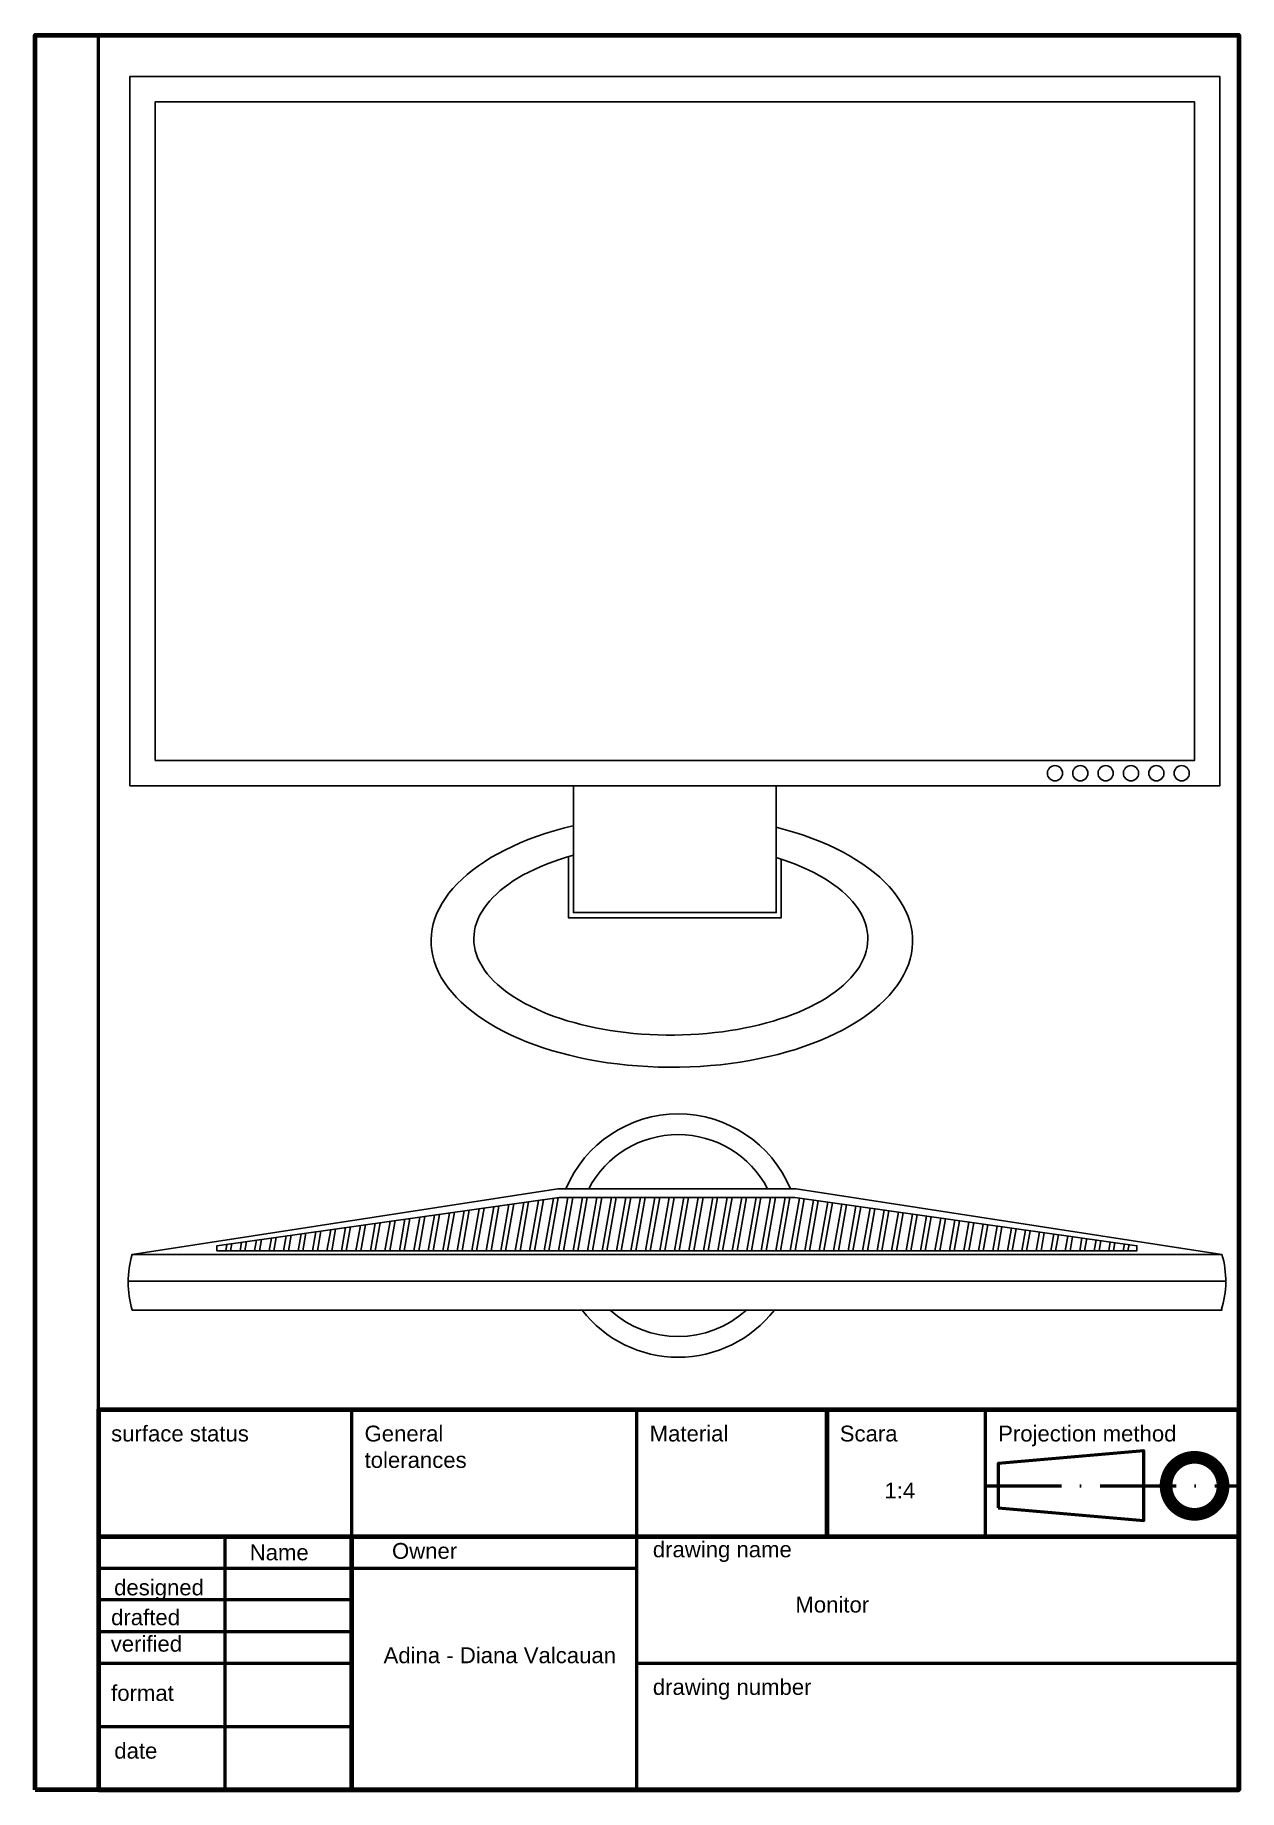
# Model space of a CAD drawing. Header units: inches. Extents: x 1 to 191, y 1 to 278.
import ezdxf

# ---------------------------------------------------------------- set-up
doc = ezdxf.new("R2010")
doc.units = ezdxf.units.IN
doc.header["$MEASUREMENT"] = 0
doc.linetypes.add('ACAD_ISO10W100', pattern=[18, 12, -3, 0, -3])
doc.styles.get("Standard").update_dxf_attribs({"font": 'arial.ttf'})

msp = doc.modelspace()

# ---------------------------------------------------------------- hatches: boundary and pattern name
h = msp.add_hatch()
h.set_pattern_fill('ANSI32', color=256, scale=6, angle=35)
h.set_pattern_definition([(80, (-346.3, -58.7), (-2.215817, 0.390708), []), (80, (-345.4312, -58.0916), (-2.215817, 0.390708), [])])
h.paths.add_polyline_path([(29.7, 86.9), (29.7, 86.5), (29.7, 86.1), (98.9, 86.1), (148.9, 86.1), (174.9, 86.1), (174.9, 86.5), (174.9, 86.9), (120.9, 94.5), (83.7, 94.5)])

# ---------------------------------------------------------------- linework, layer by layer
at = {"lineweight": 50}
for p, q in [((51, 41), (51, 61)), ((96, 41), (96, 61)), ((151, 41), (151, 61)), ((31, 1), (31, 41)), ((96, 1), (96, 41)), ((11, 36), (51, 36)), ((51, 36), (96, 36)), ((51, 31), (11, 31)), ((51, 26), (51, 31)), ((11, 26), (51, 26)), ((11, 21), (51, 21)), ((96, 21), (191, 21)), ((11, 11), (51, 11))]:
    msp.add_line(p, q, dxfattribs=at)
at = {"lineweight": 100}
for p, q in [((126, 41), (126, 61)), ((11, 41), (191, 41)), ((51, 1), (51, 41))]:
    msp.add_line(p, q, dxfattribs=at)
at = {"linetype": 'ACAD_ISO10W100', "lineweight": 50}
msp.add_line((151, 49), (191, 49), dxfattribs=at)
msp.add_line((151, 41), (151, 49))
at = {"lineweight": 100}
for points in [[(1, 1), (1, 278), (191, 278), (191, 1), (1, 1)], [(11, 1), (191, 1), (191, 61), (11, 61), (11, 1)]]:
    msp.add_lwpolyline(points, dxfattribs=at)
at = {"lineweight": 50}
for points in [[(11, 1), (11, 278)], [(153, 45.5), (176, 43.5), (176, 54.5), (153, 52.5), (153, 45.5)]]:
    msp.add_lwpolyline(points, dxfattribs=at)
for points in [[(15.97, 159.48), (15.97, 159.48), (15.97, 271.48), (187.97, 271.48), (187.97, 159.48), (15.97, 159.48)], [(19.97, 163.48), (19.97, 267.48), (183.97, 267.48), (183.97, 163.48), (19.97, 163.48)], [(15.97, 159.48), (85.97, 159.48), (117.97, 159.48), (187.97, 159.48)], [(85.97, 159.48), (117.97, 159.48), (117.97, 139.48), (85.97, 139.48), (85.97, 159.48)], [(85.17, 147.94), (85.17, 147.94), (85.17, 148.33)], [(85.17, 139.48), (85.17, 138.68), (118.77, 138.68), (118.77, 147.94)], [(85.17, 147.94), (85.17, 139.48)], [(85.97, 139.48), (101.97, 139.48), (117.97, 139.48)], [(83.7, 94.5), (29.7, 86.9), (29.7, 86.5), (29.7, 86.1), (98.9, 86.1), (148.9, 86.1)], [(120.9, 94.5), (174.9, 86.9), (174.9, 86.5), (174.9, 86.1), (105.7, 86.1), (55.7, 86.1)], [(83.53, 95.9), (121.12, 95.9), (188.33, 85.54)], [(83.7, 94.5), (120.9, 94.5)], [(188.33, 85.54), (16.33, 85.54)], [(16.33, 85.54), (188.33, 85.54)], [(188.93, 81.3), (15.7, 81.3)], [(173.85, 81.3), (188.93, 81.3)], [(16.33, 76.74), (188.33, 76.74), (188.33, 77.06)], [(191, 61), (151, 61), (126, 61), (96, 61), (51, 61), (11, 61)], [(51, 1), (31, 1), (11, 1)]]:
    msp.add_lwpolyline(points)
for points in [[(16.33, 85.54), (83.53, 95.9)], [(188.33, 85.54), (121.12, 95.9)]]:
    msp.add_lwpolyline(points, close=True)
at = {"lineweight": 50, "const_width": 2}
msp.add_lwpolyline([(179.5, 49, 1), (188.5, 49, 1)], format="xyb", close=True, dxfattribs=at)
for centre in [(161.97, 161.48), (165.97, 161.48), (169.97, 161.48), (173.97, 161.48), (177.97, 161.48), (181.97, 161.48)]:
    msp.add_circle(centre, 1.2)
for centre, radius, start, end in [((102.5, 88.5), 19.2, 22.6637, 157.3363), ((102.5, 88.5), 15.94, 27.6538, 152.3462), ((31.42, 81.15), 15.72, 163.7724, 196.278), ((173.85, 81.3), 15.08, 342.4004, 16.323), ((102.5, 88.5), 19.2, 217.7732, 322.2268), ((102.5, 88.5), 15.94, 227.5458, 312.4542)]:
    msp.add_arc(centre, radius, start, end)
for centre, major_axis, ratio, start_param, end_param in [((101.5, 135), (-38, 0), 0.524478, 5.135641, 10.547196), ((101.34, 135.35), (-31.09, 0), 0.48884, 5.229433, 10.431248)]:
    msp.add_ellipse(centre, major_axis=major_axis, ratio=ratio, start_param=start_param, end_param=end_param)

# ---------------------------------------------------------------- texts
at = {"lineweight": 50}
for s, p in [('surface status', (13, 56)), ('General ', (53, 56)), ('Material', (98, 56)), ('Scara', (128, 56)), ('Projection method', (153, 56)), ('tolerances', (53, 51.83)), ('1:4', (135.06, 47)), ('Name', (34.87, 37.24)), ('Owner', (57.33, 37.48)), ('drawing name', (98.5, 37.72)), ('  designed', (11.53, 31.71)), ('Monitor', (121, 29)), ('drafted', (13, 27)), ('  verified', (11, 22.82)), ('Adina - Diana Valcauan', (56, 21)), ('format', (13, 15.05)), ('drawing number', (98.5, 16)), ('date', (13.5, 5.93))]:
    msp.add_text(s, height=2.5, dxfattribs=at).set_placement(p)

doc.saveas('drawing.dxf')
